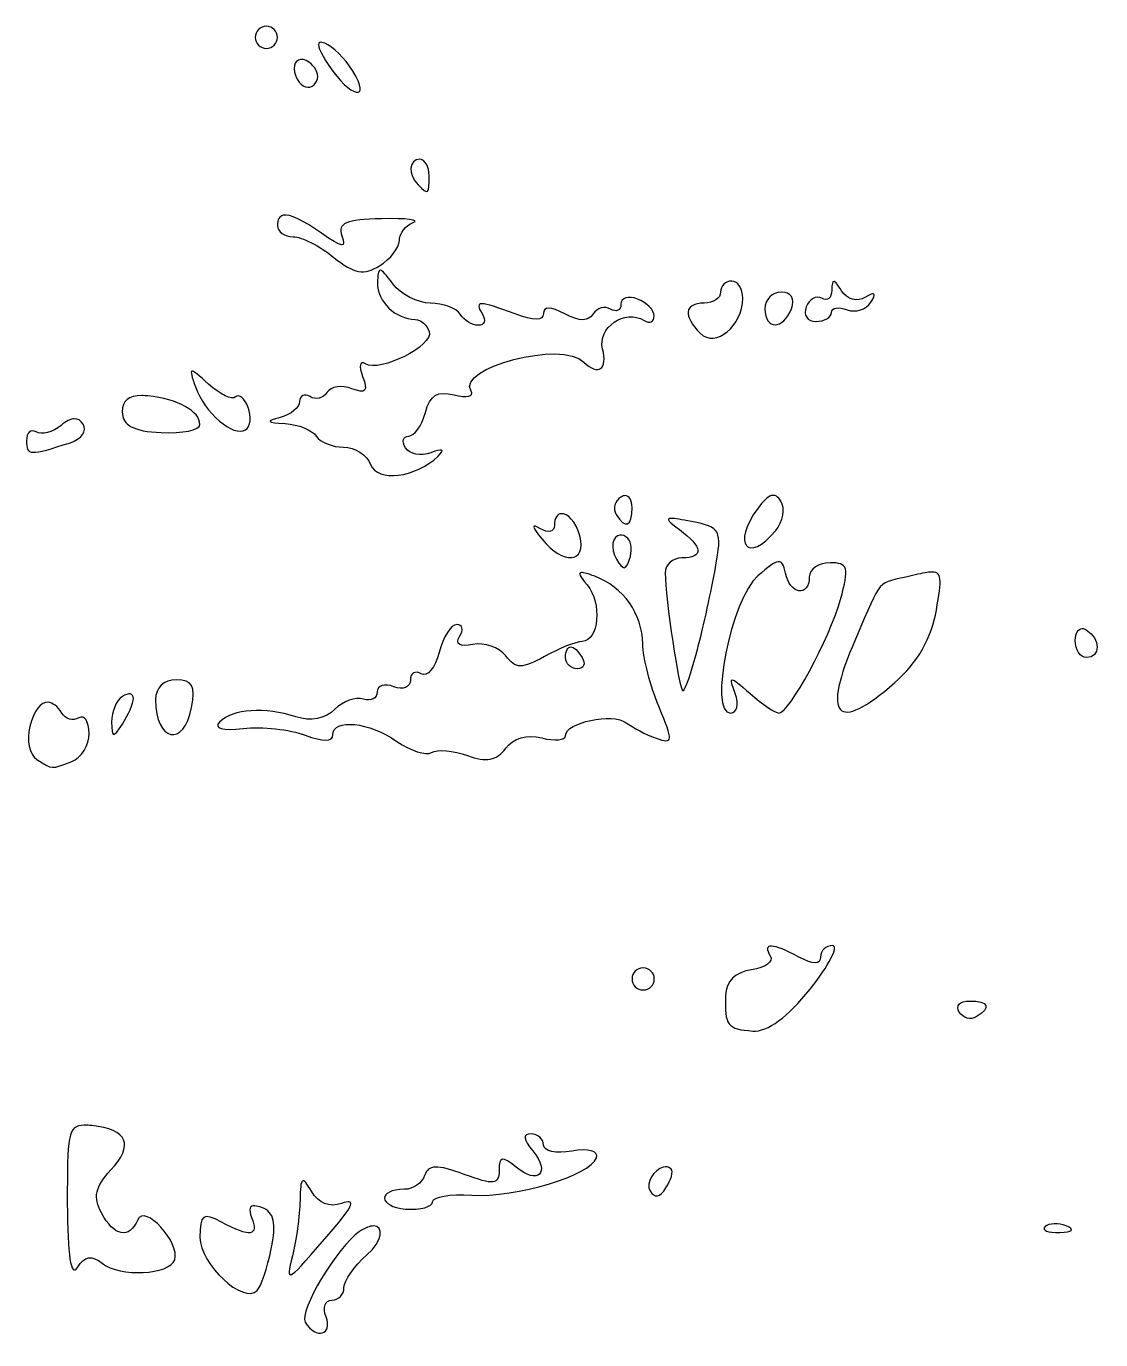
# Model space of a CAD drawing. Header units: centimetres. Extents: x -10.8 to 10.8, y -13.1 to 13.1.
# Drawn here: x 0.1 to 9.42, y 0.48 to 11.88 of the extents above; entities that cross this region are included whole.
import ezdxf

# ---------------------------------------------------------------- set-up
doc = ezdxf.new("R2010")
doc.units = ezdxf.units.CM
doc.header["$MEASUREMENT"] = 0
doc.layers.add('Layer 1', color=7, linetype='Continuous')

msp = doc.modelspace()

# ---------------------------------------------------------------- linework, layer by layer
at = {"layer": 'Layer 1'}
for points, knots in [([(2.18415, 11.87825), (2.23703, 11.87825), (2.28029, 11.83499), (2.28029, 11.78211), (2.28029, 11.78211), (2.28029, 11.72923), (2.23703, 11.68597), (2.18415, 11.68597), (2.18415, 11.68597), (2.13127, 11.68597), (2.08801, 11.72923), (2.08801, 11.78211), (2.08801, 11.78211), (2.08801, 11.83499), (2.13127, 11.87825), (2.18415, 11.87825)], [0, 0, 0, 0, 0.2, 0.2, 0.2, 0.2, 0.4, 0.4, 0.4, 0.4, 0.6, 0.6, 0.6, 0.6, 1, 1, 1, 1]), ([(2.6466, 11.73701), (2.65621, 11.74086), (2.6716, 11.73893), (2.69179, 11.73105), (2.69179, 11.73105), (2.75909, 11.70509), (2.86677, 11.59837), (2.93215, 11.49367), (2.93215, 11.49367), (3.10617, 11.21543), (2.90908, 11.25821), (2.72544, 11.53876), (2.72544, 11.53876), (2.6466, 11.65913), (2.61968, 11.72557), (2.6466, 11.73701)], [0, 0, 0, 0, 0.2, 0.2, 0.2, 0.2, 0.4, 0.4, 0.4, 0.4, 0.6, 0.6, 0.6, 0.6, 1, 1, 1, 1]), ([(2.50239, 11.58982), (2.53796, 11.58444), (2.58027, 11.55454), (2.61392, 11.49964), (2.61392, 11.49964), (2.64469, 11.45041), (2.6293, 11.38821), (2.58123, 11.3585), (2.58123, 11.3585), (2.53316, 11.3287), (2.4697, 11.36658), (2.4399, 11.44561), (2.4399, 11.44561), (2.4024, 11.54291), (2.44375, 11.59877), (2.50239, 11.58983), (2.50239, 11.58983), (2.50239, 11.58983), (2.50239, 11.58982), (2.50239, 11.58982)], [0, 0, 0, 0, 0.16666667, 0.16666667, 0.16666667, 0.16666667, 0.33333333, 0.33333333, 0.33333333, 0.33333333, 0.5, 0.5, 0.5, 0.5, 0.66666667, 0.66666667, 0.66666667, 0.66666667, 1, 1, 1, 1]), ([(3.51574, 10.72453), (3.559, 10.72453), (3.5965, 10.65963), (3.5965, 10.58031), (3.5965, 10.58031), (3.5965, 10.41687), (3.58977, 10.41302), (3.50036, 10.50215), (3.50036, 10.50215), (3.41095, 10.59176), (3.4196, 10.72453), (3.51574, 10.72453)], [0, 0, 0, 0, 0.25, 0.25, 0.25, 0.25, 0.5, 0.5, 0.5, 0.5, 1, 1, 1, 1]), ([(2.33125, 10.23775), (2.38894, 10.24958), (2.49758, 10.1966), (2.66198, 10.08152), (2.66198, 10.08152), (2.84465, 9.95394), (2.88119, 9.95038), (2.83888, 10.06056), (2.83888, 10.06056), (2.7985, 10.16776), (2.87638, 10.20131), (3.18211, 10.20776), (3.18211, 10.20776), (3.40036, 10.21237), (3.52438, 10.19795), (3.45804, 10.17469), (3.45804, 10.17469), (3.3917, 10.15143), (3.33786, 10.08066), (3.33786, 10.01846), (3.33786, 10.01846), (3.33786, 9.95626), (3.26191, 9.85828), (3.16672, 9.79916), (3.16672, 9.79916), (3.03116, 9.71436), (2.94559, 9.72888), (2.77061, 9.87127), (2.77061, 9.87127), (2.64755, 9.97059), (2.48891, 10.05154), (2.41584, 10.05154), (2.41584, 10.05154), (2.34181, 10.05154), (2.28028, 10.0948), (2.28028, 10.14768), (2.28028, 10.14768), (2.28028, 10.19969), (2.29662, 10.23075), (2.33124, 10.23777), (2.33124, 10.23777), (2.33124, 10.23777), (2.33125, 10.23775), (2.33125, 10.23775)], [0, 0, 0, 0, 0.08333333, 0.08333333, 0.08333333, 0.08333333, 0.16666667, 0.16666667, 0.16666667, 0.16666667, 0.25, 0.25, 0.25, 0.25, 0.33333333, 0.33333333, 0.33333333, 0.33333333, 0.41666667, 0.41666667, 0.41666667, 0.41666667, 0.5, 0.5, 0.5, 0.5, 0.58333333, 0.58333333, 0.58333333, 0.58333333, 0.66666667, 0.66666667, 0.66666667, 0.66666667, 0.75, 0.75, 0.75, 0.75, 0.83333333, 0.83333333, 0.83333333, 0.83333333, 1, 1, 1, 1]), ([(3.17251, 9.76011), (3.19078, 9.75934), (3.2225, 9.7205), (3.28115, 9.64291), (3.28115, 9.64291), (3.35133, 9.55032), (3.49843, 9.47466), (3.60804, 9.47466), (3.60804, 9.47466), (3.71861, 9.47466), (3.83398, 9.4314), (3.86667, 9.37852), (3.86667, 9.37852), (3.89936, 9.32564), (3.97051, 9.28238), (4.02338, 9.28238), (4.02338, 9.28238), (4.07625, 9.28238), (4.09164, 9.32564), (4.05895, 9.37852), (4.05895, 9.37852), (3.98492, 9.49851), (4.03107, 9.49947), (4.34161, 9.3815), (4.34161, 9.3815), (4.50505, 9.3192), (4.58774, 9.31997), (4.58774, 9.38448), (4.58774, 9.38448), (4.58774, 9.44899), (4.65023, 9.44774), (4.77426, 9.3815), (4.77426, 9.3815), (4.90021, 9.31391), (4.98001, 9.31516), (5.02039, 9.3815), (5.02039, 9.3815), (5.05404, 9.43544), (5.12134, 9.45399), (5.17037, 9.42361), (5.17037, 9.42361), (5.22036, 9.39313), (5.26074, 9.4113), (5.26074, 9.46562), (5.26074, 9.46562), (5.26074, 9.51994), (5.32612, 9.54109), (5.40496, 9.51071), (5.40496, 9.51071), (5.48476, 9.48023), (5.54918, 9.4138), (5.54918, 9.36351), (5.54918, 9.36351), (5.54918, 9.31313), (5.51072, 9.29467), (5.46265, 9.32438), (5.46265, 9.32438), (5.29536, 9.42735), (5.05404, 9.26227), (5.10211, 9.07806), (5.10211, 9.07806), (5.14826, 8.89904), (5.06365, 8.83934), (4.93963, 8.96384), (4.93963, 8.96384), (4.74927, 9.15382), (3.83302, 8.91769), (3.95993, 8.71146), (3.95993, 8.71146), (3.98781, 8.66579), (3.92147, 8.64993), (3.81283, 8.67848), (3.81283, 8.67848), (3.66765, 8.71655), (3.60324, 8.67588), (3.56382, 8.52523), (3.56382, 8.52523), (3.53402, 8.41245), (3.46864, 8.32044), (3.4196, 8.32044), (3.4196, 8.32044), (3.36961, 8.32044), (3.35711, 8.27525), (3.39172, 8.21853), (3.39172, 8.21853), (3.42729, 8.16181), (3.5244, 8.14354), (3.61189, 8.17623), (3.61189, 8.17623), (3.71284, 8.21565), (3.73592, 8.20507), (3.67438, 8.14643), (3.67438, 8.14643), (3.47632, 7.95895), (3.14847, 7.91857), (3.08887, 8.07432), (3.08887, 8.07432), (3.05714, 8.15796), (2.95138, 8.2243), (2.85428, 8.2243), (2.85428, 8.2243), (2.75718, 8.2243), (2.64949, 8.26756), (2.61681, 8.32044), (2.61681, 8.32044), (2.58412, 8.3738), (2.46202, 8.42293), (2.34665, 8.42908), (2.34665, 8.42908), (2.18417, 8.43764), (2.17455, 8.44917), (2.30435, 8.48311), (2.30435, 8.48311), (2.39665, 8.50734), (2.4726, 8.56925), (2.4726, 8.62136), (2.4726, 8.62136), (2.4726, 8.67347), (2.51394, 8.69385), (2.56297, 8.66337), (2.56297, 8.66337), (2.612, 8.63299), (2.67834, 8.64799), (2.71007, 8.69942), (2.71007, 8.69942), (2.7418, 8.75085), (2.83986, 8.76586), (2.92639, 8.73249), (2.92639, 8.73249), (3.04657, 8.68644), (3.06772, 8.71143), (3.01965, 8.83767), (3.01965, 8.83767), (2.98504, 8.92901), (2.99561, 8.97871), (3.04369, 8.94881), (3.04369, 8.94881), (3.17156, 8.86997), (3.6369, 9.10591), (3.59652, 9.2282), (3.59652, 9.2282), (3.57729, 9.28521), (3.52441, 9.33261), (3.47634, 9.33338), (3.47634, 9.33338), (3.3052, 9.33626), (3.14561, 9.48817), (3.14849, 9.64883), (3.14849, 9.64883), (3.15041, 9.72382), (3.15522, 9.76084), (3.17253, 9.76007), (3.17253, 9.76007), (3.17253, 9.76007), (3.17251, 9.76011), (3.17251, 9.76011)], [0, 0, 0, 0, 0.025, 0.025, 0.025, 0.025, 0.05, 0.05, 0.05, 0.05, 0.075, 0.075, 0.075, 0.075, 0.1, 0.1, 0.1, 0.1, 0.125, 0.125, 0.125, 0.125, 0.15, 0.15, 0.15, 0.15, 0.175, 0.175, 0.175, 0.175, 0.2, 0.2, 0.2, 0.2, 0.225, 0.225, 0.225, 0.225, 0.25, 0.25, 0.25, 0.25, 0.275, 0.275, 0.275, 0.275, 0.3, 0.3, 0.3, 0.3, 0.325, 0.325, 0.325, 0.325, 0.35, 0.35, 0.35, 0.35, 0.375, 0.375, 0.375, 0.375, 0.4, 0.4, 0.4, 0.4, 0.425, 0.425, 0.425, 0.425, 0.45, 0.45, 0.45, 0.45, 0.475, 0.475, 0.475, 0.475, 0.5, 0.5, 0.5, 0.5, 0.525, 0.525, 0.525, 0.525, 0.55, 0.55, 0.55, 0.55, 0.575, 0.575, 0.575, 0.575, 0.6, 0.6, 0.6, 0.6, 0.625, 0.625, 0.625, 0.625, 0.65, 0.65, 0.65, 0.65, 0.675, 0.675, 0.675, 0.675, 0.7, 0.7, 0.7, 0.7, 0.725, 0.725, 0.725, 0.725, 0.75, 0.75, 0.75, 0.75, 0.775, 0.775, 0.775, 0.775, 0.8, 0.8, 0.8, 0.8, 0.825, 0.825, 0.825, 0.825, 0.85, 0.85, 0.85, 0.85, 0.875, 0.875, 0.875, 0.875, 0.9, 0.9, 0.9, 0.9, 0.925, 0.925, 0.925, 0.925, 0.95, 0.95, 0.95, 0.95, 1, 1, 1, 1]), ([(6.22218, 9.66695), (6.27506, 9.66695), (6.31832, 9.59984), (6.31832, 9.51668), (6.31832, 9.51668), (6.31832, 9.27776), (6.07988, 9.08192), (5.94913, 9.21325), (5.94913, 9.21325), (5.79722, 9.36458), (5.81068, 9.47466), (5.98182, 9.47466), (5.98182, 9.47466), (6.06162, 9.47466), (6.12604, 9.51792), (6.12604, 9.5708), (6.12604, 9.5708), (6.12604, 9.62368), (6.1693, 9.66694), (6.22218, 9.66694), (6.22218, 9.66694), (6.22218, 9.66694), (6.22218, 9.66695), (6.22218, 9.66695)], [0, 0, 0, 0, 0.14285714, 0.14285714, 0.14285714, 0.14285714, 0.28571429, 0.28571429, 0.28571429, 0.28571429, 0.42857143, 0.42857143, 0.42857143, 0.42857143, 0.57142857, 0.57142857, 0.57142857, 0.57142857, 0.71428571, 0.71428571, 0.71428571, 0.71428571, 1, 1, 1, 1]), ([(7.10862, 9.66397), (7.12208, 9.66291), (7.14227, 9.63484), (7.17496, 9.58282), (7.17496, 9.58282), (7.22399, 9.50562), (7.31148, 9.48187), (7.38167, 9.52571), (7.38167, 9.52571), (7.46339, 9.57619), (7.47878, 9.56253), (7.42974, 9.4837), (7.42974, 9.4837), (7.39032, 9.419), (7.29706, 9.38919), (7.22303, 9.41755), (7.22303, 9.41755), (7.149, 9.44591), (7.08747, 9.43591), (7.08747, 9.39351), (7.08747, 9.39351), (7.08747, 9.35111), (7.0269, 9.31544), (6.95287, 9.31544), (6.95287, 9.31544), (6.87788, 9.31544), (6.84134, 9.3714), (6.86826, 9.44158), (6.86826, 9.44158), (6.89518, 9.51176), (6.95575, 9.54599), (7.00382, 9.51667), (7.00382, 9.51667), (7.05093, 9.48744), (7.09035, 9.51955), (7.09035, 9.58878), (7.09035, 9.58878), (7.09131, 9.6382), (7.09612, 9.66493), (7.10862, 9.66396), (7.10862, 9.66396), (7.10862, 9.66396), (7.10862, 9.66397), (7.10862, 9.66397)], [0, 0, 0, 0, 0.08333333, 0.08333333, 0.08333333, 0.08333333, 0.16666667, 0.16666667, 0.16666667, 0.16666667, 0.25, 0.25, 0.25, 0.25, 0.33333333, 0.33333333, 0.33333333, 0.33333333, 0.41666667, 0.41666667, 0.41666667, 0.41666667, 0.5, 0.5, 0.5, 0.5, 0.58333333, 0.58333333, 0.58333333, 0.58333333, 0.66666667, 0.66666667, 0.66666667, 0.66666667, 0.75, 0.75, 0.75, 0.75, 0.83333333, 0.83333333, 0.83333333, 0.83333333, 1, 1, 1, 1]), ([(6.65194, 9.5708), (6.73847, 9.5708), (6.77308, 9.51446), (6.73943, 9.42658), (6.73943, 9.42658), (6.66732, 9.23997), (6.51061, 9.23997), (6.51061, 9.42658), (6.51061, 9.42658), (6.51061, 9.5059), (6.57406, 9.5708), (6.65194, 9.5708)], [0, 0, 0, 0, 0.25, 0.25, 0.25, 0.25, 0.5, 0.5, 0.5, 0.5, 1, 1, 1, 1]), ([(1.53807, 8.88578), (1.55345, 8.88886), (1.59768, 8.84886), (1.68229, 8.77156), (1.68229, 8.77156), (1.78132, 8.68186), (1.88804, 8.63157), (1.91688, 8.66042), (1.91688, 8.66042), (1.94572, 8.68927), (1.99476, 8.65023), (2.02552, 8.57033), (2.02552, 8.57033), (2.05629, 8.49034), (2.04667, 8.40141), (2.00437, 8.37497), (2.00437, 8.37497), (1.89765, 8.30892), (1.64768, 8.52092), (1.56884, 8.74753), (1.56884, 8.74753), (1.53711, 8.83608), (1.52365, 8.88261), (1.53807, 8.88578)], [0, 0, 0, 0, 0.14285714, 0.14285714, 0.14285714, 0.14285714, 0.28571429, 0.28571429, 0.28571429, 0.28571429, 0.42857143, 0.42857143, 0.42857143, 0.42857143, 0.57142857, 0.57142857, 0.57142857, 0.57142857, 0.71428571, 0.71428571, 0.71428571, 0.71428571, 1, 1, 1, 1]), ([(1.10254, 8.67244), (1.11888, 8.67225), (1.13811, 8.67148), (1.15638, 8.66946), (1.15638, 8.66946), (1.41789, 8.64167), (1.60729, 8.53669), (1.60729, 8.42006), (1.60729, 8.42006), (1.60729, 8.3741), (1.45538, 8.34151), (1.27079, 8.35093), (1.27079, 8.35093), (1.02755, 8.36343), (0.93525, 8.4139), (0.93429, 8.5312), (0.93429, 8.5312), (0.93429, 8.62869), (0.98813, 8.67349), (1.10254, 8.67243), (1.10254, 8.67243), (1.10254, 8.67243), (1.10254, 8.67244), (1.10254, 8.67244)], [0, 0, 0, 0, 0.14285714, 0.14285714, 0.14285714, 0.14285714, 0.28571429, 0.28571429, 0.28571429, 0.28571429, 0.42857143, 0.42857143, 0.42857143, 0.42857143, 0.57142857, 0.57142857, 0.57142857, 0.57142857, 0.71428571, 0.71428571, 0.71428571, 0.71428571, 1, 1, 1, 1]), ([(0.51702, 8.47111), (0.54875, 8.47236), (0.57374, 8.45823), (0.5949, 8.42304), (0.5949, 8.42304), (0.62951, 8.36728), (0.57952, 8.2945), (0.48337, 8.26373), (0.48337, 8.26373), (0.13052, 8.14932), (0.10264, 8.15028), (0.10264, 8.27911), (0.10264, 8.27911), (0.10264, 8.35083), (0.14014, 8.38564), (0.18628, 8.35699), (0.18628, 8.35699), (0.23243, 8.32815), (0.3305, 8.35411), (0.4026, 8.4141), (0.4026, 8.4141), (0.44779, 8.45179), (0.48528, 8.46986), (0.51701, 8.47111), (0.51701, 8.47111), (0.51701, 8.47111), (0.51702, 8.47111), (0.51702, 8.47111)], [0, 0, 0, 0, 0.125, 0.125, 0.125, 0.125, 0.25, 0.25, 0.25, 0.25, 0.375, 0.375, 0.375, 0.375, 0.5, 0.5, 0.5, 0.5, 0.625, 0.625, 0.625, 0.625, 0.75, 0.75, 0.75, 0.75, 1, 1, 1, 1]), ([(5.29728, 7.80417), (5.33189, 7.80321), (5.35689, 7.76379), (5.35689, 7.70226), (5.35689, 7.70226), (5.35689, 7.53305), (5.30113, 7.50901), (5.21844, 7.64169), (5.21844, 7.64169), (5.18864, 7.69072), (5.2069, 7.75899), (5.26074, 7.79167), (5.26074, 7.79167), (5.2742, 7.80032), (5.28574, 7.80417), (5.29727, 7.80417), (5.29727, 7.80417), (5.29727, 7.80417), (5.29728, 7.80417), (5.29728, 7.80417)], [0, 0, 0, 0, 0.16666667, 0.16666667, 0.16666667, 0.16666667, 0.33333333, 0.33333333, 0.33333333, 0.33333333, 0.5, 0.5, 0.5, 0.5, 0.66666667, 0.66666667, 0.66666667, 0.66666667, 1, 1, 1, 1]), ([(6.56445, 7.80417), (6.59714, 7.81378), (6.6231, 7.79744), (6.64906, 7.7561), (6.64906, 7.7561), (6.68848, 7.69265), (6.66829, 7.57727), (6.60387, 7.50036), (6.60387, 7.50036), (6.36063, 7.20808), (6.2193, 7.38114), (6.44812, 7.69265), (6.44812, 7.69265), (6.49427, 7.75707), (6.53273, 7.79456), (6.56445, 7.80418), (6.56445, 7.80418), (6.56445, 7.80418), (6.56445, 7.80417), (6.56445, 7.80417)], [0, 0, 0, 0, 0.16666667, 0.16666667, 0.16666667, 0.16666667, 0.33333333, 0.33333333, 0.33333333, 0.33333333, 0.5, 0.5, 0.5, 0.5, 0.66666667, 0.66666667, 0.66666667, 0.66666667, 1, 1, 1, 1]), ([(4.74157, 7.64745), (4.79541, 7.65322), (4.8704, 7.58015), (4.90309, 7.45516), (4.90309, 7.45516), (4.96558, 7.21672), (4.7608, 7.19846), (4.5762, 7.42536), (4.5762, 7.42536), (4.48583, 7.53593), (4.48198, 7.56477), (4.5637, 7.51573), (4.5637, 7.51573), (4.63004, 7.47631), (4.68388, 7.48977), (4.68388, 7.54553), (4.68388, 7.54553), (4.68388, 7.61283), (4.70888, 7.64456), (4.74157, 7.64744), (4.74157, 7.64744), (4.74157, 7.64744), (4.74157, 7.64745), (4.74157, 7.64745)], [0, 0, 0, 0, 0.14285714, 0.14285714, 0.14285714, 0.14285714, 0.28571429, 0.28571429, 0.28571429, 0.28571429, 0.42857143, 0.42857143, 0.42857143, 0.42857143, 0.57142857, 0.57142857, 0.57142857, 0.57142857, 0.71428571, 0.71428571, 0.71428571, 0.71428571, 1, 1, 1, 1]), ([(5.69628, 7.60611), (5.72608, 7.60611), (5.78473, 7.59553), (5.87415, 7.57919), (5.87415, 7.57919), (6.12701, 7.53016), (6.13951, 7.5042), (6.08086, 7.17923), (6.08086, 7.17923), (6.04721, 6.9879), (5.97702, 6.66871), (5.92511, 6.46969), (5.92511, 6.46969), (5.87319, 6.27163), (5.81647, 6.10915), (5.79916, 6.10915), (5.79916, 6.10915), (5.76551, 6.10915), (5.64533, 6.91291), (5.64533, 7.13404), (5.64533, 7.13404), (5.64533, 7.20615), (5.71071, 7.26287), (5.78955, 7.26287), (5.78955, 7.26287), (5.98088, 7.26287), (5.97318, 7.35998), (5.7684, 7.50996), (5.7684, 7.50996), (5.67803, 7.5763), (5.64822, 7.60514), (5.69629, 7.6061), (5.69629, 7.6061), (5.69629, 7.6061), (5.69628, 7.60611), (5.69628, 7.60611)], [0, 0, 0, 0, 0.1, 0.1, 0.1, 0.1, 0.2, 0.2, 0.2, 0.2, 0.3, 0.3, 0.3, 0.3, 0.4, 0.4, 0.4, 0.4, 0.5, 0.5, 0.5, 0.5, 0.6, 0.6, 0.6, 0.6, 0.7, 0.7, 0.7, 0.7, 0.8, 0.8, 0.8, 0.8, 1, 1, 1, 1]), ([(5.25209, 7.46189), (5.27228, 7.46381), (5.29632, 7.45612), (5.32131, 7.43112), (5.32131, 7.43112), (5.35304, 7.39939), (5.35881, 7.31767), (5.33573, 7.25133), (5.33573, 7.25133), (5.30304, 7.15326), (5.28285, 7.15326), (5.22228, 7.25133), (5.22228, 7.25133), (5.16171, 7.34844), (5.19151, 7.45515), (5.25208, 7.46188), (5.25208, 7.46188), (5.25208, 7.46188), (5.25209, 7.46189), (5.25209, 7.46189)], [0, 0, 0, 0, 0.16666667, 0.16666667, 0.16666667, 0.16666667, 0.33333333, 0.33333333, 0.33333333, 0.33333333, 0.5, 0.5, 0.5, 0.5, 0.66666667, 0.66666667, 0.66666667, 0.66666667, 1, 1, 1, 1]), ([(6.62512, 7.23019), (6.65877, 7.23404), (6.67415, 7.20039), (6.68857, 7.13116), (6.68857, 7.13116), (6.7251, 6.94753), (6.89528, 6.91964), (6.89528, 7.09847), (6.89528, 7.09847), (6.89528, 7.16577), (6.977, 7.22153), (7.07603, 7.22153), (7.07603, 7.22153), (7.23178, 7.22153), (7.24332, 7.18211), (7.16544, 6.90233), (7.16544, 6.90233), (7.07122, 6.56102), (6.72222, 5.91686), (6.63088, 5.91686), (6.63088, 5.91686), (6.60108, 5.91686), (6.48763, 5.99281), (6.38187, 6.08511), (6.38187, 6.08511), (6.1992, 6.24567), (6.19439, 6.24567), (6.25208, 6.08511), (6.25208, 6.08511), (6.28669, 5.99281), (6.26746, 5.91686), (6.21074, 5.91686), (6.21074, 5.91686), (6.01941, 5.91686), (6.21747, 6.90906), (6.44821, 7.10712), (6.44821, 7.10712), (6.54051, 7.18692), (6.59146, 7.2273), (6.62511, 7.23018), (6.62511, 7.23018), (6.62511, 7.23018), (6.62512, 7.23019), (6.62512, 7.23019)], [0, 0, 0, 0, 0.08333333, 0.08333333, 0.08333333, 0.08333333, 0.16666667, 0.16666667, 0.16666667, 0.16666667, 0.25, 0.25, 0.25, 0.25, 0.33333333, 0.33333333, 0.33333333, 0.33333333, 0.41666667, 0.41666667, 0.41666667, 0.41666667, 0.5, 0.5, 0.5, 0.5, 0.58333333, 0.58333333, 0.58333333, 0.58333333, 0.66666667, 0.66666667, 0.66666667, 0.66666667, 0.75, 0.75, 0.75, 0.75, 0.83333333, 0.83333333, 0.83333333, 0.83333333, 1, 1, 1, 1]), ([(4.91857, 7.13693), (4.9378, 7.13693), (4.97529, 7.12539), (5.03298, 7.10424), (5.03298, 7.10424), (5.28295, 7.01002), (5.4464, 6.77735), (5.45024, 6.51488), (5.45024, 6.51488), (5.45216, 6.3947), (5.51658, 6.14857), (5.59157, 5.96878), (5.59157, 5.96878), (5.71656, 5.66977), (5.71463, 5.64574), (5.56753, 5.69766), (5.56753, 5.69766), (5.47908, 5.72939), (5.36178, 5.79092), (5.30602, 5.83322), (5.30602, 5.83322), (5.18969, 5.92167), (4.78011, 5.83514), (4.78011, 5.72169), (4.78011, 5.72169), (4.78011, 5.68035), (4.68685, 5.6717), (4.5734, 5.70054), (4.5734, 5.70054), (4.44649, 5.73419), (4.32535, 5.69958), (4.26093, 5.61113), (4.26093, 5.61113), (4.18305, 5.50537), (4.09268, 5.4871), (3.9302, 5.54768), (3.9302, 5.54768), (3.80714, 5.59383), (3.66581, 5.6044), (3.61773, 5.5746), (3.61773, 5.5746), (3.56965, 5.5448), (3.43506, 5.58902), (3.3168, 5.67074), (3.3168, 5.67074), (3.0774, 5.83899), (2.76109, 5.87168), (2.76109, 5.72843), (2.76109, 5.72843), (2.76109, 5.66786), (2.67648, 5.66594), (2.52073, 5.72458), (2.52073, 5.72458), (2.38805, 5.77554), (2.14577, 5.80053), (1.98329, 5.78227), (1.98329, 5.78227), (1.80158, 5.76112), (1.7237, 5.78419), (1.7785, 5.83899), (1.7785, 5.83899), (1.89195, 5.95244), (2.17365, 5.97167), (2.43997, 5.88418), (2.43997, 5.88418), (2.56784, 5.84188), (2.69475, 5.86591), (2.77647, 5.94763), (2.77647, 5.94763), (2.84858, 6.01974), (2.9601, 6.05916), (3.02548, 6.03704), (3.02548, 6.03704), (3.09086, 6.01589), (3.14566, 6.04473), (3.14566, 6.10049), (3.14566, 6.10049), (3.14566, 6.15625), (3.21104, 6.17644), (3.28988, 6.14568), (3.28988, 6.14568), (3.36968, 6.11491), (3.4341, 6.14087), (3.4341, 6.2024), (3.4341, 6.2024), (3.4341, 6.26393), (3.4764, 6.28893), (3.52736, 6.2572), (3.52736, 6.2572), (3.57832, 6.22547), (3.65042, 6.30912), (3.68407, 6.44276), (3.68407, 6.44276), (3.71772, 6.57736), (3.78694, 6.686), (3.83694, 6.686), (3.83694, 6.686), (3.88694, 6.686), (3.89655, 6.63889), (3.86098, 6.5812), (3.86098, 6.5812), (3.8206, 6.51582), (3.8629, 6.4889), (3.97539, 6.51198), (3.97539, 6.51198), (4.07346, 6.53217), (4.20325, 6.48794), (4.26094, 6.41295), (4.26094, 6.41295), (4.34843, 6.29854), (4.40035, 6.29854), (4.59744, 6.40718), (4.59744, 6.40718), (4.72531, 6.47833), (4.87241, 6.53697), (4.92433, 6.5389), (4.92433, 6.5389), (5.07047, 6.54467), (5.09835, 6.8706), (4.96663, 7.02923), (4.96663, 7.02923), (4.9051, 7.10326), (4.88683, 7.13691), (4.91856, 7.13691), (4.91856, 7.13691), (4.91856, 7.13691), (4.91857, 7.13693), (4.91857, 7.13693)], [0, 0, 0, 0, 0.03030303, 0.03030303, 0.03030303, 0.03030303, 0.06060606, 0.06060606, 0.06060606, 0.06060606, 0.09090909, 0.09090909, 0.09090909, 0.09090909, 0.12121212, 0.12121212, 0.12121212, 0.12121212, 0.15151515, 0.15151515, 0.15151515, 0.15151515, 0.18181818, 0.18181818, 0.18181818, 0.18181818, 0.21212121, 0.21212121, 0.21212121, 0.21212121, 0.24242424, 0.24242424, 0.24242424, 0.24242424, 0.27272727, 0.27272727, 0.27272727, 0.27272727, 0.3030303, 0.3030303, 0.3030303, 0.3030303, 0.33333333, 0.33333333, 0.33333333, 0.33333333, 0.36363636, 0.36363636, 0.36363636, 0.36363636, 0.39393939, 0.39393939, 0.39393939, 0.39393939, 0.42424242, 0.42424242, 0.42424242, 0.42424242, 0.45454545, 0.45454545, 0.45454545, 0.45454545, 0.48484848, 0.48484848, 0.48484848, 0.48484848, 0.51515152, 0.51515152, 0.51515152, 0.51515152, 0.54545455, 0.54545455, 0.54545455, 0.54545455, 0.57575758, 0.57575758, 0.57575758, 0.57575758, 0.60606061, 0.60606061, 0.60606061, 0.60606061, 0.63636364, 0.63636364, 0.63636364, 0.63636364, 0.66666667, 0.66666667, 0.66666667, 0.66666667, 0.6969697, 0.6969697, 0.6969697, 0.6969697, 0.72727273, 0.72727273, 0.72727273, 0.72727273, 0.75757576, 0.75757576, 0.75757576, 0.75757576, 0.78787879, 0.78787879, 0.78787879, 0.78787879, 0.81818182, 0.81818182, 0.81818182, 0.81818182, 0.84848485, 0.84848485, 0.84848485, 0.84848485, 0.87878788, 0.87878788, 0.87878788, 0.87878788, 0.90909091, 0.90909091, 0.90909091, 0.90909091, 0.93939394, 0.93939394, 0.93939394, 0.93939394, 1, 1, 1, 1]), ([(7.94421, 7.13981), (8.05381, 7.14942), (8.04324, 7.07924), (7.99805, 6.81004), (7.99805, 6.81004), (7.95863, 6.57257), (7.83364, 6.35432), (7.63751, 6.18126), (7.63751, 6.18126), (7.12987, 5.73515), (6.99912, 5.87937), (7.29524, 6.55718), (7.29524, 6.55718), (7.53656, 7.11097), (7.46541, 7.03213), (7.79038, 7.11001), (7.79038, 7.11001), (7.85768, 7.12635), (7.90768, 7.13693), (7.94421, 7.13981)], [0, 0, 0, 0, 0.16666667, 0.16666667, 0.16666667, 0.16666667, 0.33333333, 0.33333333, 0.33333333, 0.33333333, 0.5, 0.5, 0.5, 0.5, 0.66666667, 0.66666667, 0.66666667, 0.66666667, 1, 1, 1, 1]), ([(9.2633, 6.65044), (9.22869, 6.64852), (9.20273, 6.61006), (9.20273, 6.54853), (9.20273, 6.54853), (9.20273, 6.46585), (9.24599, 6.39758), (9.29887, 6.39758), (9.29887, 6.39758), (9.42386, 6.39758), (9.42386, 6.56199), (9.29887, 6.63794), (9.29887, 6.63794), (9.28541, 6.64659), (9.27483, 6.6514), (9.2633, 6.65044)], [0, 0, 0, 0, 0.2, 0.2, 0.2, 0.2, 0.4, 0.4, 0.4, 0.4, 0.6, 0.6, 0.6, 0.6, 1, 1, 1, 1]), ([(4.82531, 6.49084), (4.79935, 6.49084), (4.78012, 6.46007), (4.78012, 6.39758), (4.78012, 6.39758), (4.78012, 6.3447), (4.82627, 6.30144), (4.88203, 6.30144), (4.88203, 6.30144), (4.93875, 6.30144), (4.95702, 6.3447), (4.92433, 6.39758), (4.92433, 6.39758), (4.88683, 6.46007), (4.85222, 6.49084), (4.8253, 6.49084), (4.8253, 6.49084), (4.8253, 6.49084), (4.82531, 6.49084), (4.82531, 6.49084)], [0, 0, 0, 0, 0.16666667, 0.16666667, 0.16666667, 0.16666667, 0.33333333, 0.33333333, 0.33333333, 0.33333333, 0.5, 0.5, 0.5, 0.5, 0.66666667, 0.66666667, 0.66666667, 0.66666667, 1, 1, 1, 1]), ([(1.40356, 6.2053), (1.54201, 6.2053), (1.57085, 6.15242), (1.53528, 5.96494), (1.53528, 5.96494), (1.46894, 5.61594), (1.22281, 5.66882), (1.22281, 6.03128), (1.22281, 6.03128), (1.22281, 6.13896), (1.29396, 6.2053), (1.40356, 6.2053)], [0, 0, 0, 0, 0.25, 0.25, 0.25, 0.25, 0.5, 0.5, 0.5, 0.5, 1, 1, 1, 1]), ([(1.0036, 6.08223), (1.02091, 6.07935), (1.03148, 6.06492), (1.03052, 6.04377), (1.03052, 6.04377), (1.02956, 6.00051), (0.98629, 5.90052), (0.93438, 5.82072), (0.93438, 5.82072), (0.85458, 5.69669), (0.84304, 5.69958), (0.84112, 5.83899), (0.84112, 5.83899), (0.84112, 5.9284), (0.8815, 6.02839), (0.93438, 6.06108), (0.93438, 6.06108), (0.9613, 6.07742), (0.9863, 6.08608), (1.0036, 6.08223)], [0, 0, 0, 0, 0.16666667, 0.16666667, 0.16666667, 0.16666667, 0.33333333, 0.33333333, 0.33333333, 0.33333333, 0.5, 0.5, 0.5, 0.5, 0.66666667, 0.66666667, 0.66666667, 0.66666667, 1, 1, 1, 1]), ([(0.29118, 6.01013), (0.32964, 6.00725), (0.37194, 5.97744), (0.40848, 5.91687), (0.40848, 5.91687), (0.44213, 5.86399), (0.50655, 5.84476), (0.55558, 5.87553), (0.55558, 5.87553), (0.60557, 5.90533), (0.64595, 5.84284), (0.64595, 5.73997), (0.64595, 5.73997), (0.64595, 5.6371), (0.57961, 5.52845), (0.49597, 5.49673), (0.49597, 5.49673), (0.3133, 5.42655), (0.33445, 5.42462), (0.19216, 5.515), (0.19216, 5.515), (0.12678, 5.55634), (0.10082, 5.68037), (0.13255, 5.80055), (0.13255, 5.80055), (0.16908, 5.94188), (0.22773, 6.01495), (0.29119, 6.01014), (0.29119, 6.01014), (0.29119, 6.01014), (0.29118, 6.01013), (0.29118, 6.01013)], [0, 0, 0, 0, 0.11111111, 0.11111111, 0.11111111, 0.11111111, 0.22222222, 0.22222222, 0.22222222, 0.22222222, 0.33333333, 0.33333333, 0.33333333, 0.33333333, 0.44444444, 0.44444444, 0.44444444, 0.44444444, 0.55555556, 0.55555556, 0.55555556, 0.55555556, 0.66666667, 0.66666667, 0.66666667, 0.66666667, 0.77777778, 0.77777778, 0.77777778, 0.77777778, 1, 1, 1, 1]), ([(7.09757, 3.89785), (7.15429, 3.89785), (7.0668, 3.72768), (6.90144, 3.52001), (6.90144, 3.52001), (6.71204, 3.27965), (6.53033, 3.14697), (6.4063, 3.15659), (6.4063, 3.15659), (6.18229, 3.17293), (6.16017, 3.20082), (6.16883, 3.46521), (6.16883, 3.46521), (6.17268, 3.5902), (6.25344, 3.66807), (6.39381, 3.68826), (6.39381, 3.68826), (6.51399, 3.7046), (6.58706, 3.75941), (6.55629, 3.80844), (6.55629, 3.80844), (6.48418, 3.92477), (6.57552, 3.92285), (6.8053, 3.79883), (6.8053, 3.79883), (6.93413, 3.73057), (6.99182, 3.73057), (6.99182, 3.79883), (6.99182, 3.79883), (6.99182, 3.85363), (7.03989, 3.89786), (7.09758, 3.89786), (7.09758, 3.89786), (7.09758, 3.89786), (7.09757, 3.89785), (7.09757, 3.89785)], [0, 0, 0, 0, 0.1, 0.1, 0.1, 0.1, 0.2, 0.2, 0.2, 0.2, 0.3, 0.3, 0.3, 0.3, 0.4, 0.4, 0.4, 0.4, 0.5, 0.5, 0.5, 0.5, 0.6, 0.6, 0.6, 0.6, 0.7, 0.7, 0.7, 0.7, 0.8, 0.8, 0.8, 0.8, 1, 1, 1, 1]), ([(5.45351, 3.70557), (5.50639, 3.70557), (5.54965, 3.66231), (5.54965, 3.60943), (5.54965, 3.60943), (5.54965, 3.55655), (5.50639, 3.51329), (5.45351, 3.51329), (5.45351, 3.51329), (5.40063, 3.51329), (5.35737, 3.55655), (5.35737, 3.60943), (5.35737, 3.60943), (5.35737, 3.66231), (5.40063, 3.70557), (5.45351, 3.70557)], [0, 0, 0, 0, 0.2, 0.2, 0.2, 0.2, 0.4, 0.4, 0.4, 0.4, 0.6, 0.6, 0.6, 0.6, 1, 1, 1, 1]), ([(8.28398, 3.41713), (8.2013, 3.41713), (8.1638, 3.37483), (8.19649, 3.32099), (8.19649, 3.32099), (8.23014, 3.26811), (8.29456, 3.24888), (8.34359, 3.27965), (8.34359, 3.27965), (8.47723, 3.36137), (8.45319, 3.41714), (8.28398, 3.41714), (8.28398, 3.41714), (8.28398, 3.41714), (8.28398, 3.41713), (8.28398, 3.41713)], [0, 0, 0, 0, 0.2, 0.2, 0.2, 0.2, 0.4, 0.4, 0.4, 0.4, 0.6, 0.6, 0.6, 0.6, 1, 1, 1, 1]), ([(0.60115, 2.33937), (0.62134, 2.33937), (0.64441, 2.33841), (0.67037, 2.33552), (0.67037, 2.33552), (0.98188, 2.30283), (1.03764, 2.16823), (0.83285, 1.94806), (0.83285, 1.94806), (0.69825, 1.80384), (0.67998, 1.71347), (0.75209, 1.57887), (0.75209, 1.57887), (0.86169, 1.37216), (0.99533, 1.3462), (1.06744, 1.5183), (1.06744, 1.5183), (1.12609, 1.66059), (1.43855, 1.32121), (1.38856, 1.17026), (1.38856, 1.17026), (1.3453, 1.0395), (0.91265, 1.01835), (0.76074, 1.14046), (0.76074, 1.14046), (0.66844, 1.21449), (0.60787, 1.20488), (0.54442, 1.10393), (0.54442, 1.10393), (0.4877, 1.01356), (0.45789, 1.20777), (0.45693, 1.66252), (0.45693, 1.66252), (0.45597, 2.24419), (0.46078, 2.33841), (0.60115, 2.33937)], [0, 0, 0, 0, 0.1, 0.1, 0.1, 0.1, 0.2, 0.2, 0.2, 0.2, 0.3, 0.3, 0.3, 0.3, 0.4, 0.4, 0.4, 0.4, 0.5, 0.5, 0.5, 0.5, 0.6, 0.6, 0.6, 0.6, 0.7, 0.7, 0.7, 0.7, 0.8, 0.8, 0.8, 0.8, 1, 1, 1, 1]), ([(4.48054, 2.26341), (4.53919, 2.26341), (4.58822, 2.22207), (4.58822, 2.16727), (4.58822, 2.16727), (4.58822, 2.11343), (4.69879, 2.08939), (4.83435, 2.11343), (4.83435, 2.11343), (4.98145, 2.14035), (5.06798, 2.11631), (5.04779, 2.05671), (5.04779, 2.05671), (4.99683, 1.90288), (4.34979, 1.70867), (3.96617, 1.73174), (3.96617, 1.73174), (3.77965, 1.74328), (3.62678, 1.71924), (3.62678, 1.67502), (3.62678, 1.67502), (3.62678, 1.6308), (3.52102, 1.60099), (3.39219, 1.61157), (3.39219, 1.61157), (3.15472, 1.63176), (3.14606, 1.78271), (3.38354, 1.78271), (3.38354, 1.78271), (3.45565, 1.78271), (3.53545, 1.83751), (3.55756, 1.90289), (3.55756, 1.90289), (3.59025, 1.99711), (3.66332, 2), (3.90079, 1.9125), (3.90079, 1.9125), (4.15749, 1.81732), (4.20364, 1.82309), (4.20364, 1.94807), (4.20364, 1.94807), (4.20364, 2.07017), (4.23056, 2.07498), (4.35074, 1.97499), (4.35074, 1.97499), (4.5411, 1.81731), (4.65359, 1.92596), (4.49496, 2.11632), (4.49496, 2.11632), (4.41228, 2.21727), (4.40651, 2.26342), (4.48054, 2.26342), (4.48054, 2.26342), (4.48054, 2.26342), (4.48054, 2.26341), (4.48054, 2.26341)], [0, 0, 0, 0, 0.06666667, 0.06666667, 0.06666667, 0.06666667, 0.13333333, 0.13333333, 0.13333333, 0.13333333, 0.2, 0.2, 0.2, 0.2, 0.26666667, 0.26666667, 0.26666667, 0.26666667, 0.33333333, 0.33333333, 0.33333333, 0.33333333, 0.4, 0.4, 0.4, 0.4, 0.46666667, 0.46666667, 0.46666667, 0.46666667, 0.53333333, 0.53333333, 0.53333333, 0.53333333, 0.6, 0.6, 0.6, 0.6, 0.66666667, 0.66666667, 0.66666667, 0.66666667, 0.73333333, 0.73333333, 0.73333333, 0.73333333, 0.8, 0.8, 0.8, 0.8, 0.86666667, 0.86666667, 0.86666667, 0.86666667, 1, 1, 1, 1]), ([(5.62753, 1.97498), (5.65349, 1.98267), (5.67752, 1.9769), (5.69675, 1.95767), (5.69675, 1.95767), (5.71694, 1.93748), (5.69579, 1.86537), (5.65156, 1.79519), (5.65156, 1.79519), (5.6006, 1.71251), (5.55349, 1.70385), (5.51407, 1.76827), (5.51407, 1.76827), (5.46984, 1.83942), (5.55157, 1.95479), (5.62752, 1.97498), (5.62752, 1.97498), (5.62752, 1.97498), (5.62753, 1.97498), (5.62753, 1.97498)], [0, 0, 0, 0, 0.16666667, 0.16666667, 0.16666667, 0.16666667, 0.33333333, 0.33333333, 0.33333333, 0.33333333, 0.5, 0.5, 0.5, 0.5, 0.66666667, 0.66666667, 0.66666667, 0.66666667, 1, 1, 1, 1]), ([(2.4971, 1.8548), (2.51152, 1.86634), (2.5346, 1.83557), (2.57498, 1.76539), (2.57498, 1.76539), (2.63459, 1.66348), (2.73362, 1.6231), (2.83649, 1.65963), (2.83649, 1.65963), (2.96052, 1.70482), (2.94321, 1.64713), (2.76438, 1.43754), (2.76438, 1.43754), (2.35481, 0.95778), (2.34712, 0.9549), (2.41057, 1.20583), (2.41057, 1.20583), (2.44326, 1.33851), (2.47402, 1.55483), (2.47595, 1.68655), (2.47595, 1.68655), (2.47787, 1.79039), (2.48268, 1.84423), (2.4971, 1.8548)], [0, 0, 0, 0, 0.14285714, 0.14285714, 0.14285714, 0.14285714, 0.28571429, 0.28571429, 0.28571429, 0.28571429, 0.42857143, 0.42857143, 0.42857143, 0.42857143, 0.57142857, 0.57142857, 0.57142857, 0.57142857, 0.71428571, 0.71428571, 0.71428571, 0.71428571, 1, 1, 1, 1]), ([(2.08541, 1.63848), (2.10175, 1.63752), (2.12098, 1.63367), (2.14598, 1.62406), (2.14598, 1.62406), (2.25174, 1.58368), (2.27289, 1.48754), (2.22674, 1.26641), (2.22674, 1.26641), (2.19213, 1.10104), (2.13733, 0.9376), (2.10368, 0.90299), (2.10368, 0.90299), (1.98446, 0.78185), (1.60758, 1.13277), (1.60758, 1.36544), (1.60758, 1.36544), (1.60758, 1.56542), (1.6345, 1.58369), (1.7941, 1.49812), (1.7941, 1.49812), (2.04792, 1.3616), (2.11907, 1.37506), (2.05561, 1.53946), (2.05561, 1.53946), (2.02869, 1.61061), (2.03734, 1.6433), (2.08541, 1.63849), (2.08541, 1.63849), (2.08541, 1.63849), (2.08541, 1.63848), (2.08541, 1.63848)], [0, 0, 0, 0, 0.11111111, 0.11111111, 0.11111111, 0.11111111, 0.22222222, 0.22222222, 0.22222222, 0.22222222, 0.33333333, 0.33333333, 0.33333333, 0.33333333, 0.44444444, 0.44444444, 0.44444444, 0.44444444, 0.55555556, 0.55555556, 0.55555556, 0.55555556, 0.66666667, 0.66666667, 0.66666667, 0.66666667, 0.77777778, 0.77777778, 0.77777778, 0.77777778, 1, 1, 1, 1]), ([(9.02025, 1.48273), (9.05294, 1.48369), (9.09043, 1.47888), (9.12505, 1.46446), (9.12505, 1.46446), (9.20196, 1.43369), (9.17985, 1.41254), (9.06833, 1.40774), (9.06833, 1.40774), (8.96642, 1.40389), (8.90969, 1.42697), (8.94142, 1.4587), (8.94142, 1.4587), (8.95776, 1.47504), (8.98661, 1.48177), (9.02026, 1.48274), (9.02026, 1.48274), (9.02026, 1.48274), (9.02025, 1.48273), (9.02025, 1.48273)], [0, 0, 0, 0, 0.16666667, 0.16666667, 0.16666667, 0.16666667, 0.33333333, 0.33333333, 0.33333333, 0.33333333, 0.5, 0.5, 0.5, 0.5, 0.66666667, 0.66666667, 0.66666667, 0.66666667, 1, 1, 1, 1]), ([(3.11319, 1.46446), (3.2026, 1.46446), (3.1978, 1.33563), (3.0555, 1.21256), (3.0555, 1.21256), (2.94782, 1.11834), (2.85744, 0.98951), (2.85744, 0.9299), (2.85744, 0.9299), (2.85744, 0.87029), (2.81129, 0.82126), (2.75264, 0.82126), (2.75264, 0.82126), (2.69399, 0.82126), (2.67092, 0.75684), (2.70168, 0.67704), (2.70168, 0.67704), (2.76321, 0.51744), (2.61515, 0.47706), (2.52093, 0.62897), (2.52093, 0.62897), (2.46324, 0.72319), (2.79878, 1.28371), (2.99299, 1.41639), (2.99299, 1.41639), (3.04202, 1.45004), (3.08336, 1.46446), (3.11317, 1.46446), (3.11317, 1.46446), (3.11317, 1.46446), (3.11319, 1.46446), (3.11319, 1.46446)], [0, 0, 0, 0, 0.11111111, 0.11111111, 0.11111111, 0.11111111, 0.22222222, 0.22222222, 0.22222222, 0.22222222, 0.33333333, 0.33333333, 0.33333333, 0.33333333, 0.44444444, 0.44444444, 0.44444444, 0.44444444, 0.55555556, 0.55555556, 0.55555556, 0.55555556, 0.66666667, 0.66666667, 0.66666667, 0.66666667, 0.77777778, 0.77777778, 0.77777778, 0.77777778, 1, 1, 1, 1])]:
    msp.add_open_spline(points, degree=3, knots=knots, dxfattribs=at)

doc.saveas('drawing.dxf')
